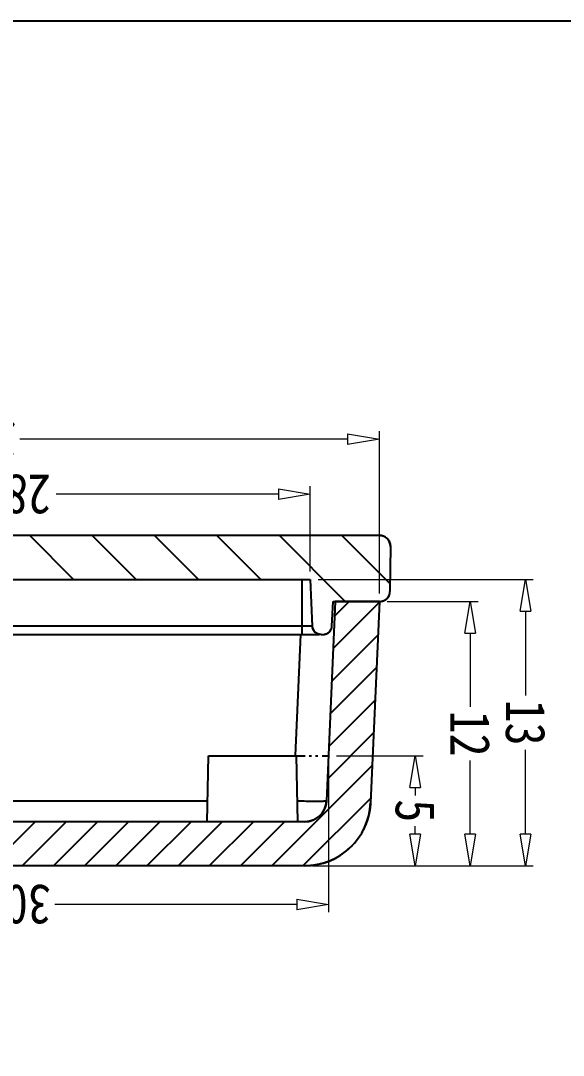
# Model space of a CAD drawing. Header units: millimetres. Extents: x 1786 to 3857, y -2202 to -1928.
# Drawn here: x 3617.97 to 3642.57, y -2122.41 to -2075.47 of the extents above; entities that cross this region are included whole.
import ezdxf

# ---------------------------------------------------------------- set-up
doc = ezdxf.new("R2010")
doc.units = ezdxf.units.MM
doc.linetypes.add('DIVIDE', pattern=[31.75, 12.7, -6.35, 0, -6.35, 0, -6.35])
doc.layers.add('dim', color=3, linetype='Continuous', lineweight=9)
doc.styles.add('FFS', font='SIMFANG.TTF', dxfattribs={"width": 0.85})
doc.dimstyles.new('YanXiu', dxfattribs={"dimtxt": 2.5, "dimasz": 2.2, "dimexe": 1, "dimexo": 0.6, "dimgap": 0.66, "dimtad": 0, "dimzin": 9, "dimdsep": 46, "dimtxsty": 'FFS', "dimblk": 'CLOSEDBLANK', "dimcen": 0, "dimclrd": 256, "dimclre": 131, "dimclrt": 42, "dimazin": 0, "dimtfac": 1, "dimtofl": 0, "dimtmove": 0, "dimatfit": 3, "dimldrblk": 'CLOSEDBLANK', "dimfxl": 0, "dimlwd": 5, "dimlwe": 5, "dimarcsym": 0})

# ---------------------------------------------------------------- blocks, each defined once
blk = doc.blocks.new('_ClosedBlank')
at = {"color": 0, "linetype": 'ByBlock', "lineweight": -2}
for p, q in [((-1, 0.167), (0, 0)), ((-1, 0.167), (-1, -0.167)), ((0, 0), (-1, -0.167))]:
    blk.add_line(p, q, dxfattribs=at)
blk = doc.blocks.new('*D261')
at = {"layer": 'Defpoints', "color": 0}
for p in [(3540.201, -2037.132, 0), (3535.184, -2042.132), (3539.113, -2042.132, 0)]:
    blk.add_point(p, dxfattribs=at)
at = {"layer": 'dim', "color": 131, "lineweight": 5}
for p, q in [((3539.842, -2037.132), (3534.825, -2037.132)), ((3538.753, -2042.132), (3534.825, -2042.132))]:
    blk.add_line(p, q, dxfattribs=at)
at = {"layer": 'dim', "lineweight": 5}
for p, q in [((3535.184, -2038.572), (3535.184, -2038.937)), ((3535.184, -2040.692), (3535.184, -2040.326))]:
    blk.add_line(p, q, dxfattribs=at)
at = {"layer": 'dim', "lineweight": 5, "xscale": 1.44, "yscale": 1.44, "zscale": 1.44}
for p, rotation in [((3535.184, -2037.132), 90), ((3535.184, -2042.132), 270)]:
    blk.add_blockref('_ClosedBlank', p, dxfattribs=dict(at, rotation=rotation))
at = {"layer": 'dim', "color": 42, "insert": (3535.184, -2039.632), "char_height": 1.8, "attachment_point": 5, "rotation": 90, "style": 'FFS'}
blk.add_mtext('5', dxfattribs=at)
blk = doc.blocks.new('*D262')
at = {"layer": 'Defpoints', "color": 0}
for p in [(3540.201, -2037.132, 0), (3532.684, -2049.132), (3536.806, -2049.132, 0)]:
    blk.add_point(p, dxfattribs=at)
at = {"layer": 'dim', "color": 131, "lineweight": 5}
for p, q in [((3539.842, -2037.132), (3532.325, -2037.132)), ((3536.446, -2049.132), (3532.325, -2049.132))]:
    blk.add_line(p, q, dxfattribs=at)
at = {"layer": 'dim', "lineweight": 5}
for p, q in [((3532.684, -2038.572), (3532.684, -2041.916)), ((3532.684, -2047.692), (3532.684, -2044.348))]:
    blk.add_line(p, q, dxfattribs=at)
at = {"layer": 'dim', "lineweight": 5, "xscale": 1.44, "yscale": 1.44, "zscale": 1.44}
for p, rotation in [((3532.684, -2037.132), 90), ((3532.684, -2049.132), 270)]:
    blk.add_blockref('_ClosedBlank', p, dxfattribs=dict(at, rotation=rotation))
at = {"layer": 'dim', "color": 42, "insert": (3532.684, -2043.132), "char_height": 1.8, "attachment_point": 5, "rotation": 90, "style": 'FFS'}
blk.add_mtext('12', dxfattribs=at)
blk = doc.blocks.new('*D263')
at = {"layer": 'Defpoints', "color": 0}
for p in [(3540.201, -2037.132, 0), (3530.184, -2050.132), (3539.941, -2050.132, 0)]:
    blk.add_point(p, dxfattribs=at)
at = {"layer": 'dim', "color": 131, "lineweight": 5}
for p, q in [((3539.842, -2037.132), (3529.825, -2037.132)), ((3539.581, -2050.132), (3529.825, -2050.132))]:
    blk.add_line(p, q, dxfattribs=at)
at = {"layer": 'dim', "lineweight": 5}
for p, q in [((3530.184, -2038.572), (3530.184, -2042.395)), ((3530.184, -2048.692), (3530.184, -2044.868))]:
    blk.add_line(p, q, dxfattribs=at)
at = {"layer": 'dim', "lineweight": 5, "xscale": 1.44, "yscale": 1.44, "zscale": 1.44}
for p, rotation in [((3530.184, -2037.132), 90), ((3530.184, -2050.132), 270)]:
    blk.add_blockref('_ClosedBlank', p, dxfattribs=dict(at, rotation=rotation))
at = {"layer": 'dim', "color": 42, "insert": (3530.184, -2043.632), "char_height": 1.8, "attachment_point": 5, "rotation": 90, "style": 'FFS'}
blk.add_mtext('13', dxfattribs=at)
blk = doc.blocks.new('*D264')
at = {"layer": 'Defpoints', "color": 0}
for p in [(3539.941, -2050.132, 0), (3568.671, -2050.132, 0), (3568.671, -2053.993)]:
    blk.add_point(p, dxfattribs=at)
at = {"layer": 'dim', "color": 131, "lineweight": 5}
for p, q in [((3539.941, -2050.492), (3539.941, -2054.352)), ((3568.671, -2050.492), (3568.671, -2054.352))]:
    blk.add_line(p, q, dxfattribs=at)
at = {"layer": 'dim', "lineweight": 5}
for p, q in [((3541.381, -2053.993), (3551.456, -2053.993)), ((3567.231, -2053.993), (3557.155, -2053.993))]:
    blk.add_line(p, q, dxfattribs=at)
at = {"layer": 'dim', "lineweight": 5, "xscale": 1.44, "yscale": 1.44, "zscale": 1.44, "rotation": 180}
blk.add_blockref('_ClosedBlank', (3539.941, -2053.993), dxfattribs=at)
at = {"layer": 'dim', "lineweight": 5, "xscale": 1.44, "yscale": 1.44, "zscale": 1.44}
blk.add_blockref('_ClosedBlank', (3568.671, -2053.993), dxfattribs=at)
at = {"layer": 'dim', "color": 42, "insert": (3554.306, -2053.993), "char_height": 1.8, "attachment_point": 5, "style": 'FFS'}
blk.add_mtext('28.73', dxfattribs=at)
blk = doc.blocks.new('*D258')
at = {"layer": 'Defpoints', "color": 0}
for p in [(3536.806, -2049.132, 0), (3571.806, -2049.132, 0), (3571.806, -2056.493)]:
    blk.add_point(p, dxfattribs=at)
at = {"layer": 'dim', "color": 131, "lineweight": 5}
for p, q in [((3536.806, -2049.492), (3536.806, -2056.852)), ((3571.806, -2049.492), (3571.806, -2056.852))]:
    blk.add_line(p, q, dxfattribs=at)
at = {"layer": 'dim', "lineweight": 5}
for p, q in [((3538.246, -2056.493), (3553.111, -2056.493)), ((3570.366, -2056.493), (3555.501, -2056.493))]:
    blk.add_line(p, q, dxfattribs=at)
at = {"layer": 'dim', "lineweight": 5, "xscale": 1.44, "yscale": 1.44, "zscale": 1.44, "rotation": 180}
blk.add_blockref('_ClosedBlank', (3536.806, -2056.493), dxfattribs=at)
at = {"layer": 'dim', "lineweight": 5, "xscale": 1.44, "yscale": 1.44, "zscale": 1.44}
blk.add_blockref('_ClosedBlank', (3571.806, -2056.493), dxfattribs=at)
at = {"layer": 'dim', "color": 42, "insert": (3554.306, -2056.493), "char_height": 1.8, "attachment_point": 5, "style": 'FFS'}
blk.add_mtext('35', dxfattribs=at)
blk = doc.blocks.new('*D265')
at = {"layer": 'Defpoints', "color": 0}
for p in [(3569.498, -2035.387), (3539.113, -2042.132, 0), (3569.498, -2042.132, 0)]:
    blk.add_point(p, dxfattribs=at)
at = {"layer": 'dim', "color": 131, "lineweight": 5}
for p, q in [((3539.113, -2041.772), (3539.113, -2035.028)), ((3569.498, -2041.772), (3569.498, -2035.028))]:
    blk.add_line(p, q, dxfattribs=at)
at = {"layer": 'dim', "lineweight": 5}
for p, q in [((3540.553, -2035.387), (3551.523, -2035.387)), ((3568.058, -2035.387), (3557.089, -2035.387))]:
    blk.add_line(p, q, dxfattribs=at)
at = {"layer": 'dim', "lineweight": 5, "xscale": 1.44, "yscale": 1.44, "zscale": 1.44, "rotation": 180}
blk.add_blockref('_ClosedBlank', (3539.113, -2035.387), dxfattribs=at)
at = {"layer": 'dim', "lineweight": 5, "xscale": 1.44, "yscale": 1.44, "zscale": 1.44}
blk.add_blockref('_ClosedBlank', (3569.498, -2035.387), dxfattribs=at)
at = {"layer": 'dim', "color": 42, "insert": (3554.306, -2035.387), "char_height": 1.8, "attachment_point": 5, "style": 'FFS'}
blk.add_mtext('30.38', dxfattribs=at)
blk = doc.blocks.new('*u276')
at = {"linetype": 'Continuous'}
h = blk.add_hatch(dxfattribs=at)
h.set_pattern_fill('DEFAULT__3', color=40, angle=225, style=0, pattern_type=0)
h.set_pattern_definition([(225, (405.5133, -372.2568), (0.7071068, -0.7071068), [])])
edge = h.paths.add_edge_path()
edge.add_line((-15.716, 26.343), (-13.714, 26.343))
edge.add_line((-15.716, 26.343), (-16.11, 35.387))
edge.add_spline(control_points=[(-16.11, 35.387), (-16.135, 35.952), (-16.544, 36.343), (-17.109, 36.343)], knot_values=[0, 0, 0, 0, 1, 1, 1, 1], weights=[1, 0.814909, 0.814909, 1], degree=3, periodic=0)
edge.add_line((-45.318, 36.343), (-17.109, 36.343))
edge.add_spline(control_points=[(-46.317, 35.387), (-46.292, 35.952), (-45.884, 36.343), (-45.318, 36.343)], knot_values=[0, 0, 0, 0, 1, 1, 1, 1], weights=[1, 0.814909, 0.814909, 1], degree=3, periodic=0)
edge.add_line((-46.712, 26.343), (-46.317, 35.387))
edge.add_line((-48.714, 26.343), (-46.712, 26.343))
edge.add_line((-48.714, 26.343), (-48.315, 35.474))
edge.add_spline(control_points=[(-48.315, 35.474), (-48.241, 37.17), (-47.015, 38.343), (-45.318, 38.343)], knot_values=[0, 0, 0, 0, 1, 1, 1, 1], weights=[1, 0.814909, 0.814909, 1], degree=3, periodic=0)
edge.add_line((-45.318, 38.343), (-17.109, 38.343))
edge.add_spline(control_points=[(-14.112, 35.474), (-14.186, 37.17), (-15.412, 38.343), (-17.109, 38.343)], knot_values=[0, 0, 0, 0, 1, 1, 1, 1], weights=[1, 0.814909, 0.814909, 1], degree=3, periodic=0)
edge.add_line((-13.714, 26.343), (-14.112, 35.474))
h = blk.add_hatch(dxfattribs=at)
h.set_pattern_fill('DEFAULT__4', color=40, scale=2, angle=135, style=0, pattern_type=0)
h.set_pattern_definition([(135, (405.5133, -372.2568), (-1.4142136, -1.4142136), [])])
edge = h.paths.add_edge_path()
edge.add_line((-13.681, 26.343), (-15.816, 26.343))
edge.add_spline(control_points=[(-13.681, 26.343), (-13.42, 26.343), (-13.234, 26.159), (-13.231, 25.897)], knot_values=[0, 0, 0, 0, 1, 1, 1, 1], weights=[1, 0.80679, 0.80679, 1], degree=3, periodic=0)
edge.add_line((-13.214, 23.848), (-13.231, 25.897))
edge.add_spline(control_points=[(-13.714, 23.343), (-13.419, 23.343), (-13.211, 23.553), (-13.214, 23.848)], knot_values=[0, 0, 0, 0, 1, 1, 1, 1], weights=[1, 0.802676, 0.802676, 1], degree=3, periodic=0)
edge.add_line((-13.714, 23.343), (-48.714, 23.343))
edge.add_spline(control_points=[(-48.714, 23.343), (-49.009, 23.343), (-49.216, 23.553), (-49.214, 23.848)], knot_values=[0, 0, 0, 0, 1, 1, 1, 1], weights=[1, 0.802676, 0.802676, 1], degree=3, periodic=0)
edge.add_line((-49.214, 23.848), (-49.196, 25.897))
edge.add_spline(control_points=[(-48.746, 26.343), (-49.008, 26.343), (-49.193, 26.159), (-49.196, 25.897)], knot_values=[0, 0, 0, 0, 1, 1, 1, 1], weights=[1, 0.80679, 0.80679, 1], degree=3, periodic=0)
edge.add_line((-46.612, 26.343), (-48.746, 26.343))
edge.add_line((-46.563, 27.461), (-46.612, 26.343))
edge.add_spline(control_points=[(-46.163, 27.843), (-46.389, 27.843), (-46.553, 27.687), (-46.563, 27.461)], knot_values=[0, 0, 0, 0, 1, 1, 1, 1], weights=[1, 0.814909, 0.814909, 1], degree=3, periodic=0)
edge.add_line((-46.071, 27.843), (-46.163, 27.843))
edge.add_spline(control_points=[(-46.071, 27.843), (-45.844, 27.843), (-45.681, 27.687), (-45.671, 27.461)], knot_values=[0, 0, 0, 0, 1, 1, 1, 1], weights=[1, 0.814909, 0.814909, 1], degree=3, periodic=0)
edge.add_line((-45.579, 25.343), (-45.671, 27.461))
edge.add_line((-16.849, 25.343), (-45.579, 25.343))
edge.add_line((-16.849, 25.343), (-16.756, 27.461))
edge.add_spline(control_points=[(-16.356, 27.843), (-16.583, 27.843), (-16.746, 27.687), (-16.756, 27.461)], knot_values=[0, 0, 0, 0, 1, 1, 1, 1], weights=[1, 0.814909, 0.814909, 1], degree=3, periodic=0)
edge.add_line((-16.264, 27.843), (-16.356, 27.843))
edge.add_spline(control_points=[(-16.264, 27.843), (-16.038, 27.843), (-15.874, 27.687), (-15.864, 27.461)], knot_values=[0, 0, 0, 0, 1, 1, 1, 1], weights=[1, 0.814909, 0.814909, 1], degree=3, periodic=0)
edge.add_line((-15.864, 27.461), (-15.816, 26.343))
at = {"color": 7, "linetype": 'Continuous'}
for p, q in [((-45.318, 38.343, 0), (-17.109, 38.343, 0)), ((-45.318, 38.343, 0), (-17.109, 38.343, 0)), ((-45.318, 36.343, 0), (-17.109, 36.343, 0)), ((-45.318, 36.343, 0), (-17.109, 36.343, 0)), ((-45.016, 36.343, 0), (-44.964, 33.343, 0)), ((-40.911, 36.343, 0), (-40.964, 33.343, 0)), ((-48.714, 26.343, 0), (-48.315, 35.474, 0)), ((-48.714, 26.343, 0), (-48.315, 35.474, 0)), ((-46.712, 26.343, 0), (-46.317, 35.387, 0)), ((-46.712, 26.343, 0), (-46.317, 35.387, 0)), ((-23.947, 35.387, 0), (-40.928, 35.387, 0)), ((-44.907, 33.341, 0), (-45.148, 27.84, 0)), ((-40.964, 33.343, 0), (-44.964, 33.343, 0)), ((-46.071, 27.843, 0), (-46.163, 27.843, 0)), ((-46.071, 27.843, 0), (-46.163, 27.843, 0)), ((-21.972, 27.843, 0), (-45.98, 27.843, 0)), ((-45.213, 27.843, 0), (-45.213, 25.343, 0)), ((-46.563, 27.461, 0), (-46.612, 26.343, 0)), ((-46.563, 27.461, 0), (-46.612, 26.343, 0)), ((-45.579, 25.343, 0), (-45.671, 27.461, 0)), ((-45.671, 27.461, 0), (-21.979, 27.461, 0)), ((-45.579, 25.343, 0), (-45.671, 27.461, 0)), ((-46.612, 26.343, 0), (-48.746, 26.343, 0)), ((-46.612, 26.343, 0), (-48.746, 26.343, 0)), ((-48.714, 26.343, 0), (-46.712, 26.343, 0)), ((-49.214, 23.848, 0), (-49.196, 25.897, 0)), ((-49.214, 23.848, 0), (-49.196, 25.897, 0)), ((-16.849, 25.343, 0), (-45.579, 25.343, 0)), ((-16.849, 25.343, 0), (-45.579, 25.343, 0)), ((-13.714, 23.343, 0), (-48.714, 23.343, 0)), ((-13.714, 23.343, 0), (-48.714, 23.343, 0))]:
    blk.add_line(p, q, dxfattribs=at)
at = {"color": 2, "linetype": 'DIVIDE', "ltscale": 0.03}
blk.add_line((-44.964, 33.343, 0), (-46.406, 33.343, 0), dxfattribs=at)
at = {"color": 7, "linetype": 'Continuous'}
for centre, radius, start, end in [((-45.318, 35.343, 0), 3, 90, 177.5), ((-45.318, 35.343, 0), 1, 90, 177.5), ((-46.163, 27.443, 0), 0.4, 90, 177.5), ((-46.071, 27.443, 0), 0.4, 2.5, 90), ((-48.746, 25.893, 0), 0.45, 90, 179.5), ((-48.714, 23.843, 0), 0.5, 179.5, 270)]:
    blk.add_arc(centre, radius, start, end, dxfattribs=at)
for points, start_tangent, end_tangent in [([(-48.315, 35.474, 0), (-48.313, 35.507, 0), (-48.311, 35.539, 0), (-48.309, 35.572, 0), (-48.306, 35.605, 0), (-48.303, 35.637, 0), (-48.3, 35.67, 0), (-48.296, 35.704, 0), (-48.292, 35.737, 0), (-48.287, 35.77, 0), (-48.282, 35.803, 0), (-48.277, 35.837, 0), (-48.271, 35.87, 0), (-48.265, 35.904, 0), (-48.258, 35.937, 0), (-48.251, 35.971, 0), (-48.244, 36.005, 0), (-48.236, 36.038, 0), (-48.228, 36.072, 0), (-48.219, 36.106, 0), (-48.21, 36.139, 0), (-48.201, 36.173, 0), (-48.191, 36.207, 0), (-48.18, 36.24, 0), (-48.17, 36.274, 0), (-48.159, 36.308, 0), (-48.147, 36.341, 0), (-48.135, 36.375, 0), (-48.122, 36.408, 0), (-48.109, 36.442, 0), (-48.096, 36.475, 0), (-48.082, 36.509, 0), (-48.068, 36.542, 0), (-48.053, 36.575, 0), (-48.038, 36.608, 0), (-48.023, 36.641, 0), (-48.007, 36.674, 0), (-47.99, 36.706, 0), (-47.973, 36.739, 0), (-47.956, 36.771, 0), (-47.938, 36.803, 0), (-47.92, 36.835, 0), (-47.902, 36.867, 0), (-47.883, 36.899, 0), (-47.863, 36.931, 0), (-47.844, 36.962, 0), (-47.823, 36.993, 0), (-47.803, 37.024, 0), (-47.782, 37.055, 0), (-47.76, 37.085, 0), (-47.738, 37.116, 0), (-47.716, 37.146, 0), (-47.693, 37.175, 0), (-47.67, 37.205, 0), (-47.647, 37.234, 0), (-47.623, 37.263, 0), (-47.599, 37.292, 0), (-47.574, 37.32, 0), (-47.549, 37.348, 0), (-47.524, 37.376, 0), (-47.498, 37.404, 0), (-47.472, 37.431, 0), (-47.446, 37.458, 0), (-47.419, 37.484, 0), (-47.392, 37.51, 0), (-47.365, 37.536, 0), (-47.337, 37.562, 0), (-47.309, 37.587, 0), (-47.281, 37.612, 0), (-47.252, 37.636, 0), (-47.224, 37.66, 0), (-47.194, 37.684, 0), (-47.165, 37.707, 0), (-47.135, 37.73, 0), (-47.105, 37.753, 0), (-47.075, 37.775, 0), (-47.045, 37.796, 0), (-47.014, 37.818, 0), (-46.983, 37.839, 0), (-46.952, 37.859, 0), (-46.92, 37.879, 0), (-46.889, 37.899, 0), (-46.857, 37.918, 0), (-46.825, 37.937, 0), (-46.793, 37.956, 0), (-46.76, 37.974, 0), (-46.728, 37.991, 0), (-46.695, 38.008, 0), (-46.662, 38.025, 0), (-46.629, 38.041, 0), (-46.596, 38.057, 0), (-46.563, 38.073, 0), (-46.53, 38.088, 0), (-46.496, 38.102, 0), (-46.463, 38.116, 0), (-46.429, 38.13, 0), (-46.395, 38.143, 0), (-46.361, 38.156, 0), (-46.328, 38.168, 0), (-46.294, 38.18, 0), (-46.26, 38.192, 0), (-46.226, 38.203, 0), (-46.192, 38.213, 0), (-46.158, 38.223, 0), (-46.123, 38.233, 0), (-46.089, 38.242, 0), (-46.055, 38.251, 0), (-46.021, 38.26, 0), (-45.987, 38.268, 0), (-45.953, 38.275, 0), (-45.919, 38.282, 0), (-45.885, 38.289, 0), (-45.851, 38.296, 0), (-45.817, 38.301, 0), (-45.783, 38.307, 0), (-45.749, 38.312, 0), (-45.715, 38.317, 0), (-45.682, 38.321, 0), (-45.648, 38.325, 0), (-45.615, 38.329, 0), (-45.581, 38.332, 0), (-45.548, 38.334, 0), (-45.515, 38.337, 0), (-45.482, 38.339, 0), (-45.449, 38.34, 0), (-45.416, 38.342, 0), (-45.383, 38.343, 0), (-45.35, 38.343, 0), (-45.318, 38.343, 0)], (0.043619, 0.999048), (1, 0)), ([(-46.317, 35.387, 0), (-46.316, 35.398, 0), (-46.316, 35.409, 0), (-46.315, 35.419, 0), (-46.314, 35.43, 0), (-46.313, 35.441, 0), (-46.312, 35.452, 0), (-46.311, 35.463, 0), (-46.309, 35.474, 0), (-46.308, 35.485, 0), (-46.306, 35.497, 0), (-46.304, 35.508, 0), (-46.302, 35.519, 0), (-46.3, 35.53, 0), (-46.298, 35.541, 0), (-46.296, 35.552, 0), (-46.293, 35.564, 0), (-46.291, 35.575, 0), (-46.288, 35.586, 0), (-46.285, 35.597, 0), (-46.282, 35.609, 0), (-46.279, 35.62, 0), (-46.275, 35.631, 0), (-46.272, 35.642, 0), (-46.268, 35.654, 0), (-46.265, 35.665, 0), (-46.261, 35.676, 0), (-46.257, 35.687, 0), (-46.253, 35.698, 0), (-46.248, 35.709, 0), (-46.244, 35.721, 0), (-46.239, 35.732, 0), (-46.235, 35.743, 0), (-46.23, 35.754, 0), (-46.225, 35.765, 0), (-46.219, 35.776, 0), (-46.214, 35.787, 0), (-46.209, 35.798, 0), (-46.203, 35.808, 0), (-46.197, 35.819, 0), (-46.191, 35.83, 0), (-46.185, 35.841, 0), (-46.179, 35.851, 0), (-46.173, 35.862, 0), (-46.166, 35.872, 0), (-46.16, 35.883, 0), (-46.153, 35.893, 0), (-46.146, 35.904, 0), (-46.139, 35.914, 0), (-46.132, 35.924, 0), (-46.125, 35.934, 0), (-46.117, 35.944, 0), (-46.11, 35.954, 0), (-46.102, 35.964, 0), (-46.094, 35.974, 0), (-46.086, 35.983, 0), (-46.078, 35.993, 0), (-46.07, 36.002, 0), (-46.062, 36.012, 0), (-46.053, 36.021, 0), (-46.045, 36.03, 0), (-46.036, 36.039, 0), (-46.027, 36.048, 0), (-46.018, 36.057, 0), (-46.009, 36.066, 0), (-46, 36.074, 0), (-45.991, 36.083, 0), (-45.982, 36.091, 0), (-45.972, 36.099, 0), (-45.963, 36.108, 0), (-45.953, 36.116, 0), (-45.943, 36.123, 0), (-45.934, 36.131, 0), (-45.924, 36.139, 0), (-45.914, 36.146, 0), (-45.904, 36.154, 0), (-45.893, 36.161, 0), (-45.883, 36.168, 0), (-45.873, 36.175, 0), (-45.862, 36.182, 0), (-45.852, 36.189, 0), (-45.841, 36.195, 0), (-45.831, 36.202, 0), (-45.82, 36.208, 0), (-45.809, 36.214, 0), (-45.799, 36.22, 0), (-45.788, 36.226, 0), (-45.777, 36.232, 0), (-45.766, 36.237, 0), (-45.755, 36.243, 0), (-45.744, 36.248, 0), (-45.733, 36.253, 0), (-45.722, 36.258, 0), (-45.711, 36.263, 0), (-45.699, 36.268, 0), (-45.688, 36.272, 0), (-45.677, 36.277, 0), (-45.666, 36.281, 0), (-45.654, 36.285, 0), (-45.643, 36.289, 0), (-45.632, 36.293, 0), (-45.62, 36.296, 0), (-45.609, 36.3, 0), (-45.598, 36.303, 0), (-45.586, 36.307, 0), (-45.575, 36.31, 0), (-45.564, 36.313, 0), (-45.552, 36.315, 0), (-45.541, 36.318, 0), (-45.529, 36.321, 0), (-45.518, 36.323, 0), (-45.507, 36.325, 0), (-45.495, 36.327, 0), (-45.484, 36.329, 0), (-45.473, 36.331, 0), (-45.462, 36.333, 0), (-45.45, 36.334, 0), (-45.439, 36.336, 0), (-45.428, 36.337, 0), (-45.417, 36.338, 0), (-45.406, 36.339, 0), (-45.394, 36.34, 0), (-45.383, 36.341, 0), (-45.372, 36.342, 0), (-45.361, 36.342, 0), (-45.35, 36.343, 0), (-45.34, 36.343, 0), (-45.329, 36.343, 0), (-45.318, 36.343, 0)], (0.043619, 0.999048), (1, 0)), ([(-44.999, 35.392, 0), (-45.151, 35.395, 0), (-45.468, 35.401, 0), (-45.752, 35.404, 0), (-45.989, 35.404, 0), (-46.168, 35.401, 0), (-46.279, 35.395, 0), (-46.317, 35.387, 0)], (-0.999673, 0.025566), (-0.044738, -0.998999)), ([(-46.163, 27.843, 0), (-46.168, 27.843, 0), (-46.172, 27.843, 0), (-46.176, 27.843, 0), (-46.181, 27.843, 0), (-46.185, 27.843, 0), (-46.189, 27.842, 0), (-46.194, 27.842, 0), (-46.198, 27.842, 0), (-46.203, 27.841, 0), (-46.207, 27.841, 0), (-46.212, 27.84, 0), (-46.216, 27.84, 0), (-46.221, 27.839, 0), (-46.225, 27.838, 0), (-46.23, 27.838, 0), (-46.234, 27.837, 0), (-46.239, 27.836, 0), (-46.243, 27.835, 0), (-46.248, 27.834, 0), (-46.252, 27.833, 0), (-46.257, 27.832, 0), (-46.262, 27.831, 0), (-46.266, 27.83, 0), (-46.271, 27.829, 0), (-46.275, 27.827, 0), (-46.28, 27.826, 0), (-46.284, 27.824, 0), (-46.289, 27.823, 0), (-46.293, 27.821, 0), (-46.298, 27.82, 0), (-46.302, 27.818, 0), (-46.307, 27.817, 0), (-46.311, 27.815, 0), (-46.316, 27.813, 0), (-46.32, 27.811, 0), (-46.325, 27.809, 0), (-46.329, 27.807, 0), (-46.334, 27.805, 0), (-46.338, 27.803, 0), (-46.342, 27.801, 0), (-46.347, 27.799, 0), (-46.351, 27.796, 0), (-46.356, 27.794, 0), (-46.36, 27.792, 0), (-46.364, 27.789, 0), (-46.368, 27.787, 0), (-46.373, 27.784, 0), (-46.377, 27.781, 0), (-46.381, 27.779, 0), (-46.385, 27.776, 0), (-46.389, 27.773, 0), (-46.393, 27.77, 0), (-46.397, 27.767, 0), (-46.402, 27.764, 0), (-46.406, 27.761, 0), (-46.409, 27.758, 0), (-46.413, 27.755, 0), (-46.417, 27.752, 0), (-46.421, 27.749, 0), (-46.425, 27.746, 0), (-46.429, 27.742, 0), (-46.432, 27.739, 0), (-46.436, 27.736, 0), (-46.44, 27.732, 0), (-46.443, 27.729, 0), (-46.447, 27.725, 0), (-46.45, 27.722, 0), (-46.454, 27.718, 0), (-46.457, 27.714, 0), (-46.461, 27.711, 0), (-46.464, 27.707, 0), (-46.467, 27.703, 0), (-46.471, 27.699, 0), (-46.474, 27.695, 0), (-46.477, 27.691, 0), (-46.48, 27.688, 0), (-46.483, 27.684, 0), (-46.486, 27.68, 0), (-46.489, 27.676, 0), (-46.492, 27.671, 0), (-46.495, 27.667, 0), (-46.497, 27.663, 0), (-46.5, 27.659, 0), (-46.503, 27.655, 0), (-46.505, 27.651, 0), (-46.508, 27.646, 0), (-46.51, 27.642, 0), (-46.513, 27.638, 0), (-46.515, 27.634, 0), (-46.517, 27.629, 0), (-46.52, 27.625, 0), (-46.522, 27.621, 0), (-46.524, 27.616, 0), (-46.526, 27.612, 0), (-46.528, 27.607, 0), (-46.53, 27.603, 0), (-46.532, 27.599, 0), (-46.534, 27.594, 0), (-46.535, 27.59, 0), (-46.537, 27.585, 0), (-46.539, 27.581, 0), (-46.54, 27.576, 0), (-46.542, 27.572, 0), (-46.543, 27.567, 0), (-46.545, 27.563, 0), (-46.546, 27.558, 0), (-46.548, 27.554, 0), (-46.549, 27.549, 0), (-46.55, 27.545, 0), (-46.551, 27.54, 0), (-46.552, 27.536, 0), (-46.553, 27.531, 0), (-46.554, 27.527, 0), (-46.555, 27.522, 0), (-46.556, 27.518, 0), (-46.557, 27.513, 0), (-46.558, 27.509, 0), (-46.558, 27.505, 0), (-46.559, 27.5, 0), (-46.56, 27.496, 0), (-46.56, 27.491, 0), (-46.561, 27.487, 0), (-46.561, 27.482, 0), (-46.562, 27.478, 0), (-46.562, 27.474, 0), (-46.562, 27.469, 0), (-46.563, 27.465, 0), (-46.563, 27.461, 0)], (-1, 0), (-0.043619, -0.999048)), ([(-46.071, 27.843, 0), (-46.066, 27.843, 0), (-46.062, 27.843, 0), (-46.058, 27.843, 0), (-46.053, 27.843, 0), (-46.049, 27.843, 0), (-46.045, 27.842, 0), (-46.04, 27.842, 0), (-46.036, 27.842, 0), (-46.031, 27.841, 0), (-46.027, 27.841, 0), (-46.022, 27.84, 0), (-46.018, 27.84, 0), (-46.013, 27.839, 0), (-46.009, 27.838, 0), (-46.004, 27.838, 0), (-46, 27.837, 0), (-45.995, 27.836, 0), (-45.991, 27.835, 0), (-45.986, 27.834, 0), (-45.982, 27.833, 0), (-45.977, 27.832, 0), (-45.972, 27.831, 0), (-45.968, 27.83, 0), (-45.963, 27.829, 0), (-45.959, 27.827, 0), (-45.954, 27.826, 0), (-45.95, 27.824, 0), (-45.945, 27.823, 0), (-45.941, 27.821, 0), (-45.936, 27.82, 0), (-45.932, 27.818, 0), (-45.927, 27.817, 0), (-45.923, 27.815, 0), (-45.918, 27.813, 0), (-45.914, 27.811, 0), (-45.909, 27.809, 0), (-45.905, 27.807, 0), (-45.9, 27.805, 0), (-45.896, 27.803, 0), (-45.892, 27.801, 0), (-45.887, 27.799, 0), (-45.883, 27.796, 0), (-45.878, 27.794, 0), (-45.874, 27.792, 0), (-45.87, 27.789, 0), (-45.866, 27.787, 0), (-45.861, 27.784, 0), (-45.857, 27.781, 0), (-45.853, 27.779, 0), (-45.849, 27.776, 0), (-45.845, 27.773, 0), (-45.841, 27.77, 0), (-45.836, 27.767, 0), (-45.832, 27.764, 0), (-45.828, 27.761, 0), (-45.824, 27.758, 0), (-45.821, 27.755, 0), (-45.817, 27.752, 0), (-45.813, 27.749, 0), (-45.809, 27.746, 0), (-45.805, 27.742, 0), (-45.802, 27.739, 0), (-45.798, 27.736, 0), (-45.794, 27.732, 0), (-45.791, 27.729, 0), (-45.787, 27.725, 0), (-45.783, 27.722, 0), (-45.78, 27.718, 0), (-45.777, 27.714, 0), (-45.773, 27.711, 0), (-45.77, 27.707, 0), (-45.767, 27.703, 0), (-45.763, 27.699, 0), (-45.76, 27.695, 0), (-45.757, 27.691, 0), (-45.754, 27.688, 0), (-45.751, 27.684, 0), (-45.748, 27.68, 0), (-45.745, 27.676, 0), (-45.742, 27.671, 0), (-45.739, 27.667, 0), (-45.737, 27.663, 0), (-45.734, 27.659, 0), (-45.731, 27.655, 0), (-45.729, 27.651, 0), (-45.726, 27.646, 0), (-45.724, 27.642, 0), (-45.721, 27.638, 0), (-45.719, 27.634, 0), (-45.717, 27.629, 0), (-45.714, 27.625, 0), (-45.712, 27.621, 0), (-45.71, 27.616, 0), (-45.708, 27.612, 0), (-45.706, 27.607, 0), (-45.704, 27.603, 0), (-45.702, 27.599, 0), (-45.7, 27.594, 0), (-45.699, 27.59, 0), (-45.697, 27.585, 0), (-45.695, 27.581, 0), (-45.694, 27.576, 0), (-45.692, 27.572, 0), (-45.691, 27.567, 0), (-45.689, 27.563, 0), (-45.688, 27.558, 0), (-45.686, 27.554, 0), (-45.685, 27.549, 0), (-45.684, 27.545, 0), (-45.683, 27.54, 0), (-45.682, 27.536, 0), (-45.681, 27.531, 0), (-45.68, 27.527, 0), (-45.679, 27.522, 0), (-45.678, 27.518, 0), (-45.677, 27.513, 0), (-45.676, 27.509, 0), (-45.676, 27.505, 0), (-45.675, 27.5, 0), (-45.674, 27.496, 0), (-45.674, 27.491, 0), (-45.673, 27.487, 0), (-45.673, 27.482, 0), (-45.672, 27.478, 0), (-45.672, 27.474, 0), (-45.672, 27.469, 0), (-45.671, 27.465, 0), (-45.671, 27.461, 0)], (1, 0), (0.043619, -0.999048)), ([(-48.746, 26.343, 0), (-48.751, 26.343, 0), (-48.756, 26.343, 0), (-48.761, 26.343, 0), (-48.766, 26.343, 0), (-48.771, 26.343, 0), (-48.776, 26.342, 0), (-48.781, 26.342, 0), (-48.786, 26.341, 0), (-48.791, 26.341, 0), (-48.796, 26.34, 0), (-48.801, 26.34, 0), (-48.807, 26.339, 0), (-48.812, 26.338, 0), (-48.817, 26.338, 0), (-48.822, 26.337, 0), (-48.827, 26.336, 0), (-48.832, 26.335, 0), (-48.838, 26.334, 0), (-48.843, 26.333, 0), (-48.848, 26.331, 0), (-48.853, 26.33, 0), (-48.859, 26.329, 0), (-48.864, 26.327, 0), (-48.869, 26.326, 0), (-48.874, 26.325, 0), (-48.879, 26.323, 0), (-48.885, 26.321, 0), (-48.89, 26.32, 0), (-48.895, 26.318, 0), (-48.9, 26.316, 0), (-48.905, 26.314, 0), (-48.911, 26.312, 0), (-48.916, 26.31, 0), (-48.921, 26.308, 0), (-48.926, 26.306, 0), (-48.931, 26.303, 0), (-48.936, 26.301, 0), (-48.941, 26.299, 0), (-48.946, 26.296, 0), (-48.951, 26.293, 0), (-48.956, 26.291, 0), (-48.961, 26.288, 0), (-48.966, 26.285, 0), (-48.971, 26.283, 0), (-48.976, 26.28, 0), (-48.981, 26.277, 0), (-48.986, 26.274, 0), (-48.991, 26.271, 0), (-48.996, 26.267, 0), (-49, 26.264, 0), (-49.005, 26.261, 0), (-49.01, 26.258, 0), (-49.014, 26.254, 0), (-49.019, 26.251, 0), (-49.024, 26.247, 0), (-49.028, 26.244, 0), (-49.033, 26.24, 0), (-49.037, 26.236, 0), (-49.041, 26.233, 0), (-49.046, 26.229, 0), (-49.05, 26.225, 0), (-49.054, 26.221, 0), (-49.058, 26.217, 0), (-49.063, 26.213, 0), (-49.067, 26.209, 0), (-49.071, 26.205, 0), (-49.075, 26.2, 0), (-49.079, 26.196, 0), (-49.082, 26.192, 0), (-49.086, 26.187, 0), (-49.09, 26.183, 0), (-49.094, 26.179, 0), (-49.097, 26.174, 0), (-49.101, 26.17, 0), (-49.104, 26.165, 0), (-49.108, 26.16, 0), (-49.111, 26.156, 0), (-49.115, 26.151, 0), (-49.118, 26.146, 0), (-49.121, 26.142, 0), (-49.124, 26.137, 0), (-49.127, 26.132, 0), (-49.13, 26.127, 0), (-49.133, 26.122, 0), (-49.136, 26.117, 0), (-49.139, 26.112, 0), (-49.142, 26.107, 0), (-49.144, 26.102, 0), (-49.147, 26.097, 0), (-49.149, 26.092, 0), (-49.152, 26.087, 0), (-49.154, 26.082, 0), (-49.156, 26.077, 0), (-49.159, 26.072, 0), (-49.161, 26.067, 0), (-49.163, 26.062, 0), (-49.165, 26.057, 0), (-49.167, 26.051, 0), (-49.169, 26.046, 0), (-49.171, 26.041, 0), (-49.173, 26.036, 0), (-49.174, 26.031, 0), (-49.176, 26.025, 0), (-49.177, 26.02, 0), (-49.179, 26.015, 0), (-49.18, 26.01, 0), (-49.182, 26.005, 0), (-49.183, 25.999, 0), (-49.184, 25.994, 0), (-49.185, 25.989, 0), (-49.187, 25.984, 0), (-49.188, 25.979, 0), (-49.189, 25.973, 0), (-49.189, 25.968, 0), (-49.19, 25.963, 0), (-49.191, 25.958, 0), (-49.192, 25.953, 0), (-49.192, 25.948, 0), (-49.193, 25.943, 0), (-49.194, 25.937, 0), (-49.194, 25.932, 0), (-49.194, 25.927, 0), (-49.195, 25.922, 0), (-49.195, 25.917, 0), (-49.195, 25.912, 0), (-49.196, 25.907, 0), (-49.196, 25.902, 0), (-49.196, 25.897, 0)], (-1, 0), (-0.008727, -0.999962)), ([(-48.714, 23.343, 0), (-48.719, 23.343, 0), (-48.725, 23.343, 0), (-48.73, 23.344, 0), (-48.736, 23.344, 0), (-48.742, 23.344, 0), (-48.747, 23.344, 0), (-48.753, 23.345, 0), (-48.759, 23.345, 0), (-48.764, 23.346, 0), (-48.77, 23.346, 0), (-48.776, 23.347, 0), (-48.782, 23.348, 0), (-48.788, 23.349, 0), (-48.793, 23.35, 0), (-48.799, 23.351, 0), (-48.805, 23.352, 0), (-48.811, 23.353, 0), (-48.817, 23.354, 0), (-48.823, 23.355, 0), (-48.828, 23.357, 0), (-48.834, 23.358, 0), (-48.84, 23.36, 0), (-48.846, 23.361, 0), (-48.852, 23.363, 0), (-48.858, 23.364, 0), (-48.864, 23.366, 0), (-48.869, 23.368, 0), (-48.875, 23.37, 0), (-48.881, 23.372, 0), (-48.887, 23.374, 0), (-48.893, 23.376, 0), (-48.899, 23.379, 0), (-48.904, 23.381, 0), (-48.91, 23.383, 0), (-48.916, 23.386, 0), (-48.922, 23.389, 0), (-48.927, 23.391, 0), (-48.933, 23.394, 0), (-48.939, 23.397, 0), (-48.944, 23.4, 0), (-48.95, 23.403, 0), (-48.956, 23.406, 0), (-48.961, 23.409, 0), (-48.967, 23.412, 0), (-48.972, 23.415, 0), (-48.978, 23.419, 0), (-48.983, 23.422, 0), (-48.989, 23.426, 0), (-48.994, 23.429, 0), (-48.999, 23.433, 0), (-49.004, 23.437, 0), (-49.01, 23.44, 0), (-49.015, 23.444, 0), (-49.02, 23.448, 0), (-49.025, 23.452, 0), (-49.03, 23.456, 0), (-49.035, 23.46, 0), (-49.04, 23.465, 0), (-49.045, 23.469, 0), (-49.05, 23.473, 0), (-49.055, 23.478, 0), (-49.059, 23.482, 0), (-49.064, 23.487, 0), (-49.069, 23.491, 0), (-49.073, 23.496, 0), (-49.078, 23.501, 0), (-49.082, 23.505, 0), (-49.087, 23.51, 0), (-49.091, 23.515, 0), (-49.095, 23.52, 0), (-49.099, 23.525, 0), (-49.103, 23.53, 0), (-49.107, 23.535, 0), (-49.111, 23.54, 0), (-49.115, 23.545, 0), (-49.119, 23.551, 0), (-49.123, 23.556, 0), (-49.127, 23.561, 0), (-49.13, 23.567, 0), (-49.134, 23.572, 0), (-49.137, 23.577, 0), (-49.14, 23.583, 0), (-49.144, 23.588, 0), (-49.147, 23.594, 0), (-49.15, 23.599, 0), (-49.153, 23.605, 0), (-49.156, 23.611, 0), (-49.159, 23.616, 0), (-49.162, 23.622, 0), (-49.165, 23.628, 0), (-49.167, 23.633, 0), (-49.17, 23.639, 0), (-49.173, 23.645, 0), (-49.175, 23.651, 0), (-49.177, 23.657, 0), (-49.18, 23.662, 0), (-49.182, 23.668, 0), (-49.184, 23.674, 0), (-49.186, 23.68, 0), (-49.188, 23.686, 0), (-49.19, 23.692, 0), (-49.192, 23.697, 0), (-49.194, 23.703, 0), (-49.195, 23.709, 0), (-49.197, 23.715, 0), (-49.198, 23.721, 0), (-49.2, 23.727, 0), (-49.201, 23.733, 0), (-49.203, 23.739, 0), (-49.204, 23.744, 0), (-49.205, 23.75, 0), (-49.206, 23.756, 0), (-49.207, 23.762, 0), (-49.208, 23.768, 0), (-49.209, 23.774, 0), (-49.21, 23.779, 0), (-49.21, 23.785, 0), (-49.211, 23.791, 0), (-49.211, 23.797, 0), (-49.212, 23.802, 0), (-49.212, 23.808, 0), (-49.213, 23.814, 0), (-49.213, 23.82, 0), (-49.213, 23.825, 0), (-49.213, 23.831, 0), (-49.214, 23.836, 0), (-49.214, 23.842, 0), (-49.214, 23.848, 0)], (-1, 0), (0.008727, 0.999962))]:
    blk.add_spline(points, degree=3, dxfattribs=dict(at, start_tangent=start_tangent, end_tangent=end_tangent))
at = {"layer": 'Defpoints', "color": 2}
blk.add_lwpolyline([(-90.545, 126.633), (90.545, 126.633), (90.545, 0), (-90.545, 0)], close=True, dxfattribs=at)
at = {"layer": 'dim'}
for base, p1, p2, picture, middle, set_off in [((-16.02114, 40.08755), (-46.40607, 33.34324, 0), (-16.02114, 33.34324, 0), '*D265', (-31.21361, 40.08755), (-3585.51925, 2075.47495)), ((-13.714, 18.982, 0), (-48.714, 26.343, 0), (-13.714, 26.343, 0), '*D258', (-31.214, 18.982, 0), (-3585.519, 2075.475)), ((-16.849, 21.482, 0), (-45.579, 25.343, 0), (-16.849, 25.343, 0), '*D264', (-31.214, 21.482, 0), (-3585.519, 2075.475))]:
    dim = blk.add_linear_dim(base=base, p1=p1, p2=p2, dimstyle='YanXiu', override={"dimtxt": 1.8, "dimasz": 1.44, "dimexe": 0.35982, "dimexo": 0.35982, "dimgap": 0.35982, "dimzin": 8}, dxfattribs=at)
    dim.commit()
    dim.dimension.update_dxf_attribs({"geometry": picture, "text_midpoint": middle, "insert": set_off})
for base, p2, picture, middle in [((-55.335, 25.343, 0), (-45.579, 25.343, 0), '*D263', (-55.335, 31.843, 0)), ((-52.835, 26.343, 0), (-48.714, 26.343, 0), '*D262', (-52.835, 32.343, 0)), ((-50.335, 33.343, 0), (-46.406, 33.343, 0), '*D261', (-50.335, 35.843, 0))]:
    dim = blk.add_linear_dim(base=base, p1=(-45.318, 38.343, 0), p2=p2, angle=90, dimstyle='YanXiu', override={"dimtxt": 1.8, "dimasz": 1.44, "dimexe": 0.35982, "dimexo": 0.35982, "dimgap": 0.35982, "dimzin": 8}, dxfattribs=at)
    dim.commit()
    dim.dimension.update_dxf_attribs({"geometry": picture, "text_midpoint": middle, "insert": (-3585.519, 2075.475)})

msp = doc.modelspace()

# ---------------------------------------------------------------- block references
at = {"rotation": 180}
msp.add_blockref('*u276', (3585.519, -2075.475, 0), dxfattribs=at)

doc.saveas('drawing.dxf')
